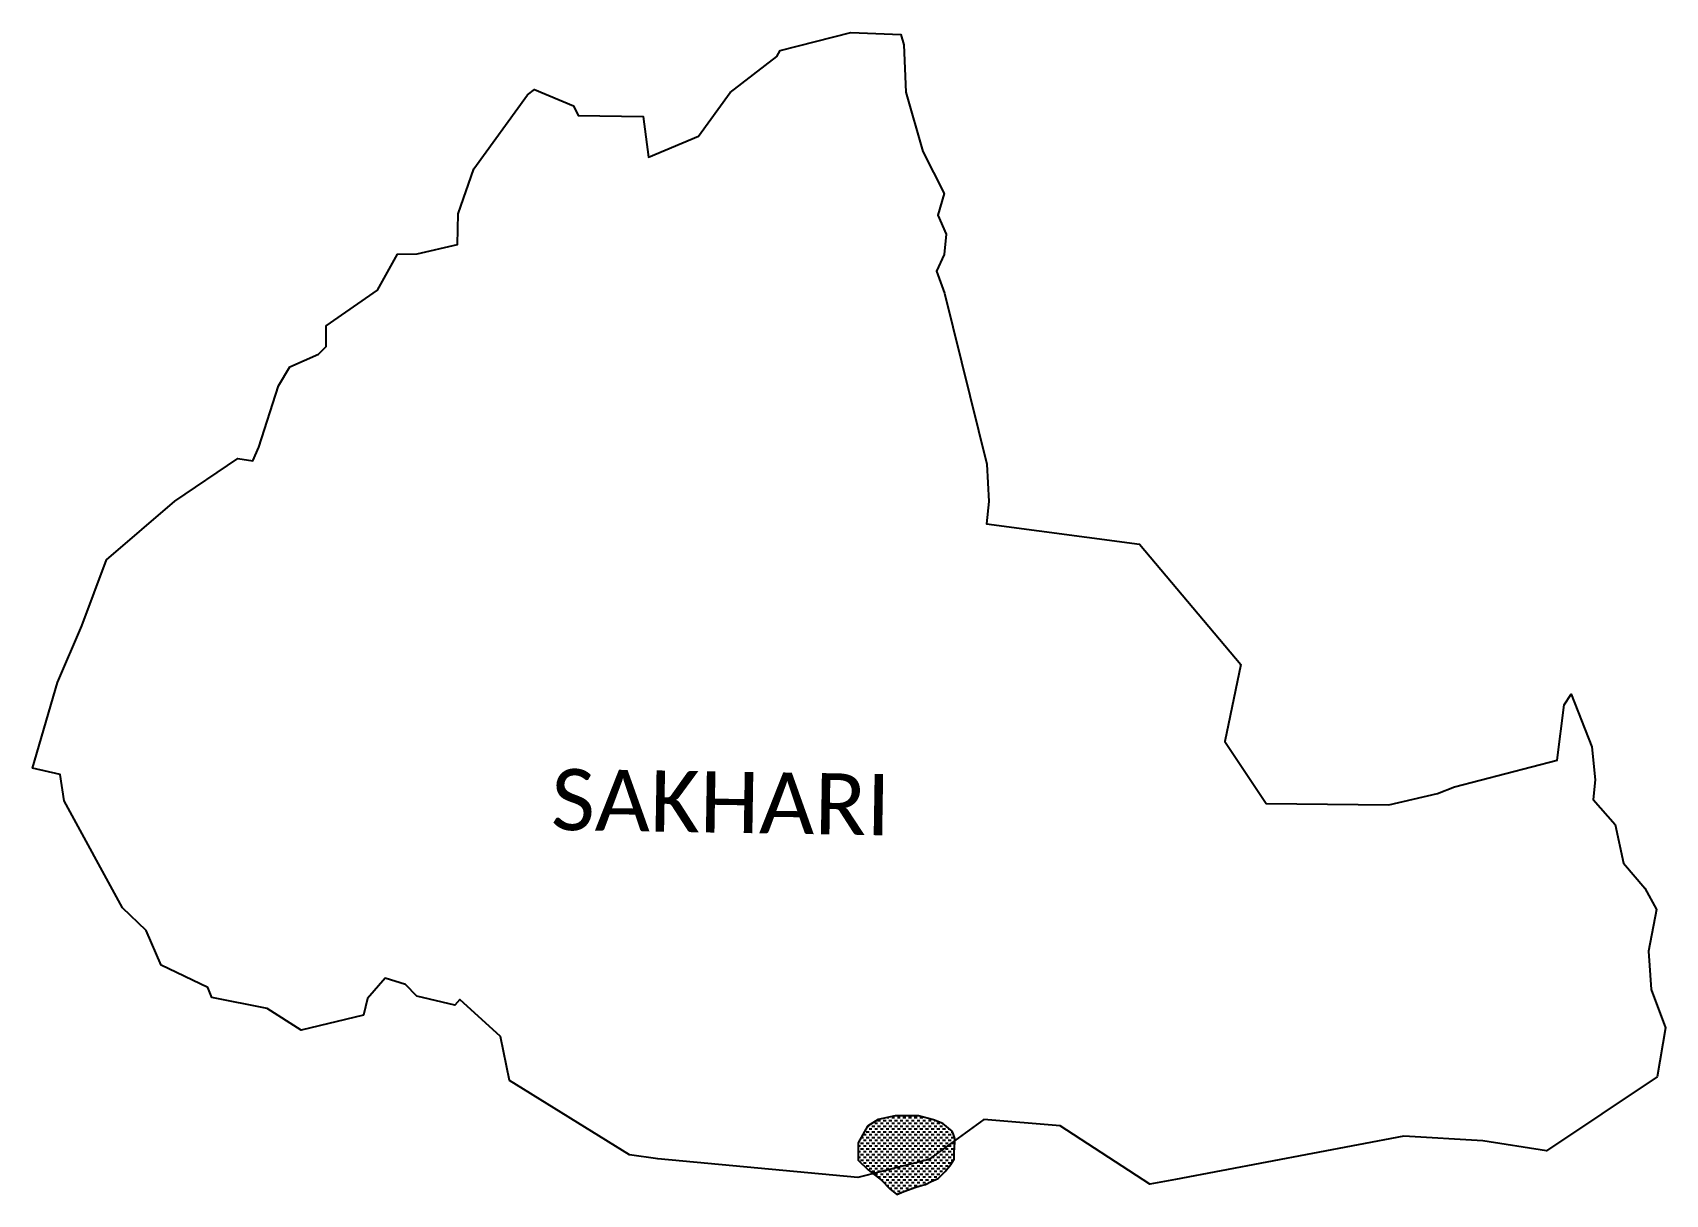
# Model space of a CAD drawing. Header units: metres. Extents: x 291882 to 296460, y 1983477 to 1986737.
import ezdxf

# ---------------------------------------------------------------- set-up
doc = ezdxf.new("R2010")
doc.units = ezdxf.units.M
for name, color, linetype in [('CREEK', 132, 'Continuous'), ('village', 3, 'Continuous'), ('VILLAGE NAME', 250, 'Continuous')]:
    doc.layers.add(name, color=color, linetype=linetype)
doc.styles.get("Standard").update_dxf_attribs({"font": 'simplex.shx'})

msp = doc.modelspace()

# ---------------------------------------------------------------- hatches: boundary and pattern name
at = {"layer": 'CREEK'}
h = msp.add_hatch(dxfattribs=at)
h.set_pattern_fill('DASH', color=256, scale=2.5)
h.paths.add_polyline_path([(294433.8, 1983675.7), (294408.5, 1983686.3), (294366.2, 1983697.2), (294300.6, 1983697.2), (294252.8, 1983686.9), (294223.1, 1983668.2), (294197, 1983621.9), (294197, 1983605.1), (294381.6, 1983621), (294454.9, 1983658.3)])
h = msp.add_hatch(dxfattribs=at)
h.set_pattern_fill('DASH', color=256, scale=2.5)
h.paths.add_polyline_path([(294467.9, 1983627.5), (294467.9, 1983634.1), (294464.1, 1983644.6), (294460.3, 1983653.9), (294454.9, 1983658.3), (294381.6, 1983621), (294197, 1983605.1), (294197, 1983573.3), (294224.4, 1983545.8), (294238.2, 1983535.1), (294395.2, 1983574.7)])
h = msp.add_hatch(dxfattribs=at)
h.set_pattern_fill('DASH', color=256, scale=2.5)
h.paths.add_polyline_path([(294441.2, 1983540.7), (294457.1, 1983560.4), (294466.1, 1983575.3), (294466.1, 1983594), (294468, 1983623.3), (294467.9, 1983627.5), (294395.2, 1983574.7), (294238.2, 1983535.1), (294262.2, 1983516.7), (294285.8, 1983492.4), (294305, 1983476.9), (294324.5, 1983484.9), (294337.5, 1983490.1), (294355.3, 1983496.1), (294370.4, 1983500.5), (294385.2, 1983504.8), (294401.6, 1983512.8), (294420.8, 1983521.8)])

# ---------------------------------------------------------------- linework, layer by layer
at = {"layer": 'CREEK', "flags": 128}
msp.add_lwpolyline([(294460.3, 1983653.9), (294433.8, 1983675.7), (294408.5, 1983686.3), (294366.2, 1983697.2), (294300.6, 1983697.2), (294252.8, 1983686.9), (294223.1, 1983668.2), (294197, 1983621.9), (294197, 1983573.3), (294224.4, 1983545.8), (294262.2, 1983516.7), (294285.8, 1983492.4), (294305, 1983476.9), (294324.5, 1983484.9), (294337.5, 1983490.1), (294355.3, 1983496.1), (294370.4, 1983500.5), (294385.2, 1983504.8), (294401.6, 1983512.8), (294420.8, 1983521.8), (294441.2, 1983540.7), (294457.1, 1983560.4), (294466.1, 1983575.3), (294466.1, 1983594), (294468, 1983623.3), (294467.9, 1983634.1), (294464.1, 1983644.6)], close=True, dxfattribs=at)
at = {"layer": 'village', "color": 3, "true_color": 0x00ff00}
msp.add_polyline3d([(296420.7, 1984051.9, 0), (296460.3, 1983943.9, 0), (296437.7, 1983806.8, 0), (296127.2, 1983599.4, 0), (295948.5, 1983626.9, 0), (295727.2, 1983640.5, 0), (295086.8, 1983519, 0), (295014.6, 1983505.3, 0), (294762.9, 1983669, 0), (294549.4, 1983686.6, 0), (294395.2, 1983574.7, 0), (294195.8, 1983524.4, 0), (293634.7, 1983576.8, 0), (293556, 1983587.6, 0), (293219.2, 1983796.1, 0), (293193.4, 1983920.3, 0), (293079.4, 1984023.9, 0), (293065.3, 1984007.9, 0), (292959.6, 1984032.7, 0), (292927.2, 1984065.5, 0), (292870.8, 1984083.7, 0), (292820.4, 1984026.5, 0), (292809.5, 1983979.5, 0), (292634.5, 1983938.1, 0), (292539.8, 1983998.7, 0), (292383.9, 1984029.4, 0), (292372.7, 1984057.6, 0), (292242.5, 1984120, 0), (292200, 1984217.1, 0), (292134.1, 1984281.3, 0), (291970.1, 1984581.4, 0), (291959.1, 1984654.7, 0), (291881.8, 1984673, 0), (291951.4, 1984913.2, 0), (292020.1, 1985072.3, 0), (292088.6, 1985257.6, 0), (292280.4, 1985421.6, 0), (292457.2, 1985542, 0), (292499.4, 1985535.5, 0), (292516.4, 1985573.5, 0), (292570.9, 1985745.4, 0), (292603.4, 1985799.1, 0), (292683.7, 1985834.4, 0), (292704.5, 1985856, 0), (292705.2, 1985914.3, 0), (292848.9, 1986013.7, 0), (292904.7, 1986114.7, 0), (292960.1, 1986116.4, 0), (293072.8, 1986142.2, 0), (293075.3, 1986227.8, 0), (293119.3, 1986354.8, 0), (293269.7, 1986562.1, 0), (293289.1, 1986576.8, 0), (293398.4, 1986531, 0), (293411.7, 1986504.4, 0), (293593.7, 1986501.5, 0), (293608.5, 1986387, 0), (293748.9, 1986446.4, 0), (293838.1, 1986569.1, 0), (293968.7, 1986669.8, 0), (293978.2, 1986686.9, 0), (294176.5, 1986736.7, 0), (294316.6, 1986731.6, 0), (294325.3, 1986702.2, 0), (294330.8, 1986569.8, 0), (294378.1, 1986403.5, 0), (294438, 1986285.3, 0), (294420.2, 1986224.1, 0), (294444, 1986170.8, 0), (294438.3, 1986113.7, 0), (294416.7, 1986067.2, 0), (294438.8, 1986005.7, 0), (294558, 1985525.5, 0), (294563.2, 1985420.8, 0), (294556.6, 1985358.4, 0), (294986.1, 1985301.4, 0), (295270, 1984963.9, 0), (295224.8, 1984747.6, 0), (295341.3, 1984573.9, 0), (295685, 1984569.8, 0), (295821.2, 1984602, 0), (295868.7, 1984620.2, 0), (296156.7, 1984695, 0), (296176.3, 1984850.7, 0), (296196.6, 1984880.8, 0), (296254, 1984732.6, 0), (296263.6, 1984640, 0), (296258, 1984584.7, 0), (296320, 1984514.8, 0), (296343.2, 1984406.3, 0), (296403.2, 1984335.7, 0), (296435.6, 1984276.6, 0), (296413.4, 1984159.5, 0)], close=True, dxfattribs=at)

# ---------------------------------------------------------------- texts
at = {"layer": 'VILLAGE NAME', "insert": (293337.4, 1984671.3), "char_height": 171.752, "attachment_point": 1, "rotation": 359.0691}
msp.add_mtext_dynamic_manual_height_columns('{\\fCalibri|b0|i0|c0|p34;SAKHARI}', width=1273.44, gutter_width=858.8, heights=[0], dxfattribs=at)

doc.saveas('drawing.dxf')
